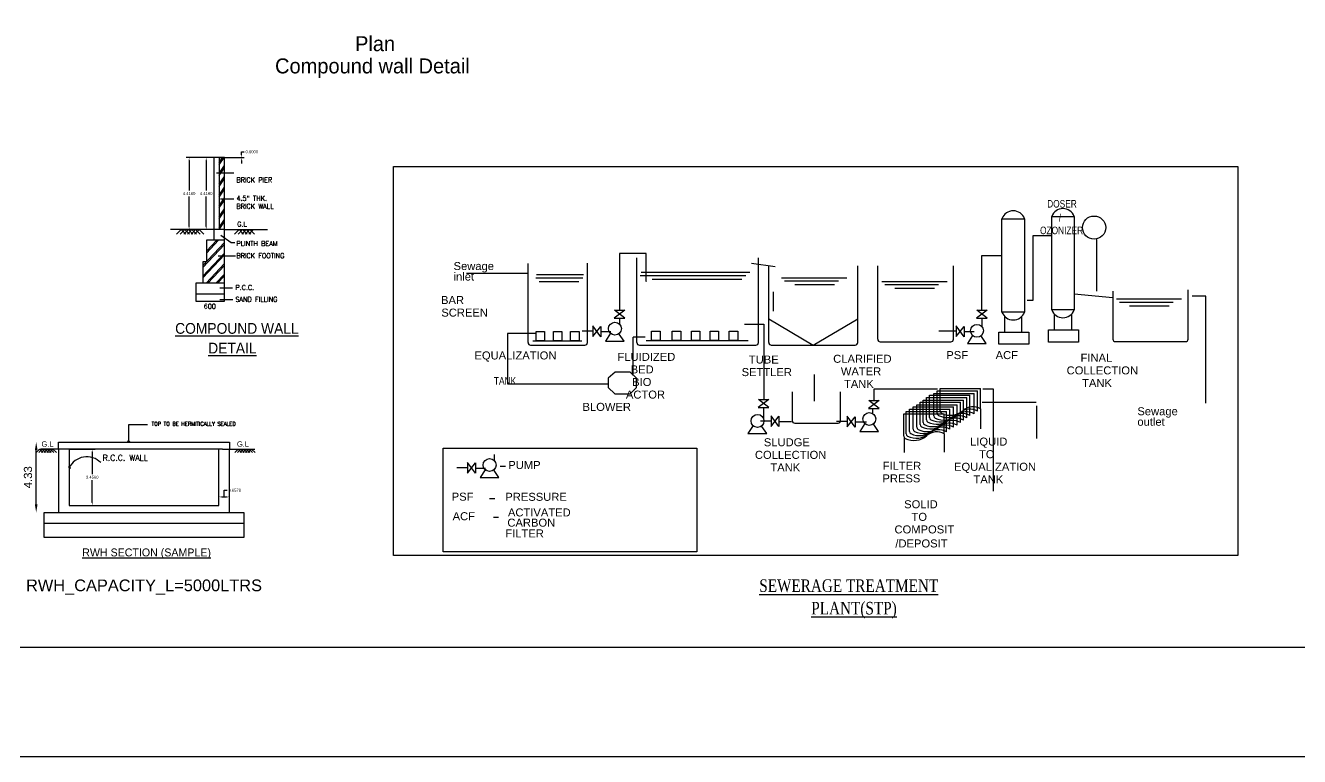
# Model space of a CAD drawing. Header units: metres. Extents: x 0 to 298, y 0 to 242.
# Drawn here: x 127.6 to 205.9, y 0 to 45 of the extents above; entities that cross this region are included whole.
import ezdxf

# ---------------------------------------------------------------- set-up
doc = ezdxf.new("R2010")
doc.units = ezdxf.units.M
doc.layers.add('RWH', color=130, linetype='Continuous')
doc.styles.add('AR', font='arial.ttf')
doc.styles.add('ROMANTIC', font='romantic.ttf', dxfattribs={"width": 0.8})
doc.styles.get("Standard").update_dxf_attribs({"font": 'arial.ttf', "height": 0.5})
doc.styles.add('style1', font='BKANT.TTF', dxfattribs={"height": 1})
doc.styles.add('T', font='ROMI____.pfb', dxfattribs={"width": 1.2, "height": 24})
doc.styles.add('T1', font='ROMANS.shx', dxfattribs={"width": 0.96, "height": 4})
doc.styles.add('UATEXT', font='GOTHIC.TTF')
doc.dimstyles.new('ISO-25', dxfattribs={"dimtxt": 2.5, "dimasz": 2.5, "dimexe": 1.25, "dimexo": 0.625, "dimtad": 1, "dimtxsty": 'Standard', "dimcen": 2.5, "dimadec": 0, "dimazin": 0, "dimtfac": 1, "dimtmove": 0, "dimatfit": 3, "dimfxl": 0, "dimarcsym": 0})
doc.dimstyles.get("Standard").update_dxf_attribs({"dimtxt": 0.18, "dimasz": 0.18, "dimexe": 0.18, "dimexo": 0.0625, "dimgap": 0.09, "dimtad": 0, "dimtih": 1, "dimtoh": 1, "dimdec": 4, "dimzin": 0, "dimdsep": 46, "dimtxsty": 'Standard', "dimcen": 0.09, "dimadec": 0, "dimazin": 0, "dimtfac": 1, "dimtdec": 4, "dimtofl": 0, "dimtmove": 0, "dimatfit": 3, "dimfxl": 0, "dimtolj": 1, "dimtzin": 0, "dimarcsym": 0})

# ---------------------------------------------------------------- blocks, each defined once
blk = doc.blocks.new('*D17')
at = {"color": 0, "lineweight": -2}
for p, q in [((139.465, 15.506), (139.465, 16.143)), ((139.645, 15.963), (139.942, 15.963)), ((139.794, 15.963), (139.794, 16.372)), ((139.794, 16.372), (139.974, 16.372)), ((140.122, 15.506), (140.122, 16.143))]:
    blk.add_line(p, q, dxfattribs=at)
at = {"color": 0}
for points in [[(139.645, 15.993), (139.645, 15.933), (139.465, 15.963)], [(139.942, 15.993), (139.942, 15.933), (140.122, 15.963)]]:
    blk.add_solid(points, dxfattribs=at)
at = {"layer": 'DEFPOINTS', "color": 0}
for p in [(140.122, 15.963), (139.465, 15.443), (140.122, 15.443)]:
    blk.add_point(p, dxfattribs=at)
at = {"color": 0, "insert": (140.437, 16.372), "char_height": 0.18, "attachment_point": 5}
blk.add_mtext('\\A1;0.6578', dxfattribs=at)
blk = doc.blocks.new('*D18')
at = {"layer": 'DEFPOINTS', "color": 0}
for p in [(130.259, 18.899), (131.677, 18.899), (130.259, 15.443)]:
    blk.add_point(p, dxfattribs=at)
at = {"layer": 'RWH', "color": 0, "lineweight": -2}
for p, q in [((130.322, 18.899), (131.857, 18.899)), ((131.677, 18.719), (131.677, 17.353)), ((131.677, 15.623), (131.677, 16.989)), ((130.322, 15.443), (131.857, 15.443))]:
    blk.add_line(p, q, dxfattribs=at)
at = {"layer": 'RWH', "color": 0}
for points in [[(131.647, 18.719), (131.707, 18.719), (131.677, 18.899)], [(131.647, 15.623), (131.707, 15.623), (131.677, 15.443)]]:
    blk.add_solid(points, dxfattribs=at)
at = {"layer": 'RWH', "color": 0, "insert": (131.677, 17.171), "char_height": 0.18, "attachment_point": 5}
blk.add_mtext('\\A1;3.4560', dxfattribs=at)
blk = doc.blocks.new('*D19')
at = {"color": 0, "lineweight": -2}
for p, q in [((139.415, 36.824), (138.504, 36.824)), ((138.684, 36.644), (138.684, 34.798)), ((138.684, 32.588), (138.684, 34.434)), ((139.415, 32.408), (138.504, 32.408))]:
    blk.add_line(p, q, dxfattribs=at)
at = {"color": 0}
for points in [[(138.654, 36.644), (138.714, 36.644), (138.684, 36.824)], [(138.654, 32.588), (138.714, 32.588), (138.684, 32.408)]]:
    blk.add_solid(points, dxfattribs=at)
at = {"layer": 'DEFPOINTS', "color": 0}
for p in [(138.684, 36.824), (139.477, 36.824), (139.477, 32.408)]:
    blk.add_point(p, dxfattribs=at)
at = {"color": 0, "insert": (138.684, 34.616), "char_height": 0.18, "attachment_point": 5}
blk.add_mtext('\\A1;4.4160', dxfattribs=at)
blk = doc.blocks.new('*D20')
at = {"color": 0, "lineweight": -2}
for p, q in [((139.415, 36.824), (137.454, 36.824)), ((137.634, 36.644), (137.634, 34.798)), ((137.634, 32.588), (137.634, 34.434)), ((139.415, 32.408), (137.454, 32.408))]:
    blk.add_line(p, q, dxfattribs=at)
at = {"color": 0}
for points in [[(137.604, 36.644), (137.664, 36.644), (137.634, 36.824)], [(137.604, 32.588), (137.664, 32.588), (137.634, 32.408)]]:
    blk.add_solid(points, dxfattribs=at)
at = {"layer": 'DEFPOINTS', "color": 0}
for p in [(139.477, 36.824), (137.634, 32.408), (139.477, 32.408)]:
    blk.add_point(p, dxfattribs=at)
at = {"color": 0, "insert": (137.634, 34.616), "char_height": 0.18, "attachment_point": 5}
blk.add_mtext('\\A1;4.4160', dxfattribs=at)
blk = doc.blocks.new('*D21')
at = {"color": 0, "lineweight": -2}
for p, q in [((139.54, 36.824), (141.026, 36.824)), ((139.54, 36.824), (141.026, 36.824)), ((140.846, 37.004), (140.846, 37.184)), ((140.846, 37.184), (141.026, 37.184)), ((140.846, 36.644), (140.846, 36.464))]:
    blk.add_line(p, q, dxfattribs=at)
at = {"color": 0}
for points in [[(140.816, 37.004), (140.876, 37.004), (140.846, 36.824)], [(140.816, 36.644), (140.876, 36.644), (140.846, 36.824)]]:
    blk.add_solid(points, dxfattribs=at)
at = {"layer": 'DEFPOINTS', "color": 0}
for p in [(139.477, 36.824), (139.477, 36.824), (140.846, 36.824)]:
    blk.add_point(p, dxfattribs=at)
at = {"color": 0, "insert": (141.489, 37.184), "char_height": 0.18, "attachment_point": 5}
blk.add_mtext('\\A1;0.0000', dxfattribs=at)
blk = doc.blocks.new('*D153')
at = {"color": 0, "lineweight": -2}
blk.add_line((128.235, 15.505), (128.235, 18.838), dxfattribs=at)
at = {"color": 0}
for points in [[(128.151, 18.838), (128.318, 18.838), (128.235, 19.338)], [(128.151, 15.505), (128.318, 15.505), (128.235, 15.005)]]:
    blk.add_solid(points, dxfattribs=at)
at = {"layer": 'DEFPOINTS', "color": 0}
for p in [(128.235, 19.338), (129.602, 19.338), (129.602, 15.005)]:
    blk.add_point(p, dxfattribs=at)
at = {"color": 0, "insert": (127.729, 17.171), "char_height": 0.5, "attachment_point": 5, "rotation": 90}
blk.add_mtext('4.33', dxfattribs=at)

msp = doc.modelspace()

# ---------------------------------------------------------------- linework, layer by layer
for p, q in [((139.14609, 36.82421), (139.14609, 32.40821)), ((139.47729, 36.82421), (139.14609, 36.82421)), ((139.47729, 36.82421), (139.47729, 32.40821)), ((139.47729, 36.38261), (139.78156, 36.82421)), ((139.80849, 36.82421), (139.47729, 36.82421)), ((139.47729, 36.51233), (139.69218, 36.82421)), ((139.80849, 32.40821), (139.80849, 36.82421)), ((139.47729, 35.84993), (139.80849, 36.33061)), ((139.47729, 35.72021), (139.80849, 36.20089)), ((150.20506, 36.27122), (202.10205, 36.27122)), ((150.20506, 12.3578), (150.20506, 36.27122)), ((202.10205, 36.27122), (202.10205, 12.3578)), ((139.3183, 35.89763), (140.38524, 35.89763)), ((139.47729, 35.18753), (139.80849, 35.66821)), ((139.47729, 35.05781), (139.80849, 35.53849)), ((139.47729, 34.52513), (139.80849, 35.00581)), ((139.47729, 34.39541), (139.80849, 34.87609)), ((139.47729, 33.86273), (139.80849, 34.34341)), ((139.47729, 33.73301), (139.80849, 34.21369)), ((139.47729, 33.20033), (139.80849, 33.68101)), ((139.57233, 34.28984), (140.38524, 34.28984)), ((139.47729, 33.07061), (139.80849, 33.55129)), ((139.47729, 32.53793), (139.80849, 33.01861)), ((187.59783, 33.07014), (188.98655, 33.07014)), ((187.59783, 27.32952), (187.59783, 33.07014)), ((188.98655, 33.07014), (188.98655, 27.32952)), ((190.65546, 33.20273), (192.04418, 33.20273)), ((190.65546, 27.4621), (190.65546, 33.20273)), ((192.04418, 33.20273), (192.04418, 27.4621)), ((139.14609, 32.40821), (136.49649, 32.40821)), ((136.86766, 32.11381), (137.1475, 32.40821)), ((137.08846, 32.11381), (137.3683, 32.40821)), ((137.42735, 32.11381), (137.1475, 32.40821)), ((137.30926, 32.11381), (137.5891, 32.40821)), ((137.64815, 32.11381), (137.3683, 32.40821)), ((137.53006, 32.11381), (137.8099, 32.40821)), ((137.86895, 32.11381), (137.5891, 32.40821)), ((137.75086, 32.11381), (138.0307, 32.40821)), ((138.08975, 32.11381), (137.8099, 32.40821)), ((137.97166, 32.11381), (138.2515, 32.40821)), ((138.31055, 32.11381), (138.0307, 32.40821)), ((138.53135, 32.11381), (138.2515, 32.40821)), ((139.80849, 32.40821), (139.14609, 32.40821)), ((139.14609, 32.40821), (139.14609, 31.74581)), ((139.47729, 32.40821), (139.80849, 32.88889)), ((139.80849, 31.74581), (139.80849, 32.40821)), ((139.80849, 32.40821), (142.45809, 32.40821)), ((140.42324, 32.11381), (140.70308, 32.40821)), ((140.64404, 32.11381), (140.92388, 32.40821)), ((140.98293, 32.11381), (140.70308, 32.40821)), ((140.86484, 32.11381), (141.14468, 32.40821)), ((141.20373, 32.11381), (140.92388, 32.40821)), ((141.08564, 32.11381), (141.36548, 32.40821)), ((141.42453, 32.11381), (141.14468, 32.40821)), ((141.30644, 32.11381), (141.58628, 32.40821)), ((141.64533, 32.11381), (141.36548, 32.40821)), ((138.48369, 30.18472), (139.80849, 31.59846)), ((138.48369, 30.07709), (139.80849, 31.49083)), ((139.80849, 31.74581), (138.70449, 31.74581)), ((138.70449, 31.74581), (138.70449, 30.42101)), ((138.70449, 30.95853), (139.44224, 31.74581)), ((138.70449, 31.06617), (139.34137, 31.74581)), ((139.58478, 32.0492), (140.2145, 31.61521)), ((139.80849, 30.42101), (139.80849, 31.74581)), ((140.2145, 31.61521), (140.45336, 31.61521)), ((189.50369, 32.02584), (189.50369, 28.04277)), ((190.65158, 32.02584), (189.50369, 32.02584)), ((193.42754, 28.60601), (193.42754, 31.80026)), ((138.48369, 29.5389), (139.80849, 30.95264)), ((138.48369, 29.43127), (139.80849, 30.84501)), ((139.41107, 30.79062), (140.47507, 30.79062)), ((164.08148, 30.9395), (164.08148, 27.43595)), ((165.73311, 30.9395), (164.08148, 30.9395)), ((165.16038, 25.45208), (165.16038, 30.66258)), ((165.73311, 29.21866), (165.73311, 30.9395)), ((172.62912, 25.45208), (172.62912, 30.66258)), ((186.34719, 30.78927), (186.34719, 27.44242)), ((187.59395, 30.78927), (186.34719, 30.78927)), ((138.70449, 30.42101), (138.48369, 30.42101)), ((138.48369, 30.42101), (138.48369, 29.09621)), ((138.67404, 29.09621), (139.80849, 30.30682)), ((138.7749, 29.09621), (139.80849, 30.19919)), ((139.80849, 29.09621), (139.80849, 30.42101)), ((158.46622, 25.45208), (158.46622, 30.31025)), ((162.11759, 25.45208), (162.11759, 30.34066)), ((165.42469, 29.77613), (172.1033, 29.77613)), ((173.66516, 30.11419), (172.19643, 30.32274)), ((173.26706, 25.45208), (173.26706, 30.18386)), ((178.73411, 25.45208), (178.73411, 30.16391)), ((179.96458, 25.65596), (179.96458, 30.17531)), ((184.6204, 25.65596), (184.6204, 30.163)), ((139.80849, 29.09621), (138.04209, 29.09621)), ((138.04209, 29.09621), (138.04209, 27.99221)), ((139.27923, 29.09621), (139.80849, 29.661)), ((139.38009, 29.09621), (139.80849, 29.55336)), ((139.80849, 27.99221), (139.80849, 29.09621)), ((158.46235, 29.70572), (154.67737, 29.70572)), ((158.95315, 29.43506), (161.83106, 29.43506)), ((158.99246, 29.63177), (161.88348, 29.63177)), ((159.14833, 29.21379), (161.58496, 29.21379)), ((165.36853, 29.57943), (171.85626, 29.57943)), ((165.73311, 29.21827), (165.73301, 29.21866)), ((165.73321, 29.21866), (165.73311, 29.21827)), ((165.73311, 29.21827), (165.73311, 29.21866)), ((166.09041, 29.35815), (171.59998, 29.35815)), ((174.04716, 29.44188), (178.05896, 29.44188)), ((174.23178, 29.24517), (177.5421, 29.24517)), ((174.85937, 29.0239), (177.29599, 29.0239)), ((180.21059, 29.21639), (184.22239, 29.21639)), ((180.39522, 29.01969), (183.70553, 29.01969)), ((139.80849, 28.43381), (138.04209, 28.43381)), ((139.51964, 28.81594), (140.30135, 28.81594)), ((173.56466, 27.3938), (173.56466, 28.56418)), ((181.0228, 28.79841), (183.45943, 28.79841)), ((194.41188, 28.20481), (192.04418, 28.43518)), ((194.41574, 28.61895), (194.41574, 25.66593)), ((199.04718, 25.66593), (199.04718, 28.69722)), ((200.12786, 28.29866), (199.28227, 28.29866)), ((200.12786, 21.71963), (200.12786, 28.29866)), ((138.04209, 27.99221), (139.80849, 27.99221)), ((139.51964, 28.09985), (140.32307, 28.09985)), ((164.42258, 27.43595), (163.75718, 26.9534)), ((163.78183, 27.43595), (164.42258, 27.43595)), ((164.41273, 26.9534), (163.78183, 27.43595)), ((186.69286, 27.43595), (186.02747, 26.9534)), ((186.05211, 27.43595), (186.69286, 27.43595)), ((186.68301, 26.9534), (186.05211, 27.43595)), ((189.50369, 28.04277), (189.14578, 28.04277)), ((189.50369, 28.04277), (189.14578, 28.04277)), ((192.04418, 27.4621), (190.65546, 27.4621)), ((194.63232, 28.13409), (198.64411, 28.13409)), ((194.81694, 27.93738), (198.12726, 27.93738)), ((195.44452, 27.71611), (197.88115, 27.71611)), ((163.75718, 26.9534), (164.41273, 26.9534)), ((164.08495, 26.9534), (164.08148, 26.59671)), ((173.26706, 26.91066), (176.00059, 25.29737)), ((176.00059, 25.29737), (178.73411, 26.91565)), ((186.02747, 26.9534), (186.68301, 26.9534)), ((186.35524, 26.9534), (186.35524, 26.4445)), ((188.98655, 27.32952), (187.59783, 27.32952)), ((187.77877, 26.09628), (187.77877, 27.05179)), ((188.82714, 26.09628), (188.82714, 27.06706)), ((190.8364, 26.22886), (190.8364, 27.18437)), ((191.88477, 26.22886), (191.88477, 27.19964)), ((157.21334, 26.01416), (157.21334, 22.91232)), ((158.95567, 26.01416), (157.21334, 26.01416)), ((158.95955, 26.14068), (159.48355, 26.14068)), ((158.95955, 25.55953), (158.95955, 26.14068)), ((159.48355, 26.14068), (159.48355, 25.55953)), ((160.02328, 26.14068), (160.54728, 26.14068)), ((160.02328, 25.55953), (160.02328, 26.14068)), ((160.54728, 26.14068), (160.54728, 25.55953)), ((161.07646, 26.14068), (161.60045, 26.14068)), ((161.07646, 25.55953), (161.07646, 26.14068)), ((161.60045, 26.14068), (161.60045, 25.55953)), ((162.45119, 26.14631), (161.7862, 26.14631)), ((162.93375, 25.80869), (162.45119, 26.47409)), ((162.45119, 26.47409), (162.45119, 25.81854)), ((162.45119, 25.81854), (162.93375, 26.44944)), ((162.93375, 26.44944), (162.93375, 25.80869)), ((162.93375, 26.12907), (163.56182, 26.12907)), ((163.5352, 26.02318), (163.21986, 25.53746)), ((163.60142, 25.97288), (163.5352, 26.02318)), ((164.07843, 25.97019), (164.05321, 26.00185)), ((164.37789, 25.53746), (164.07843, 25.97019)), ((166.06431, 26.16178), (166.59317, 26.16178)), ((166.06431, 25.57409), (166.06431, 26.16178)), ((166.59317, 26.16178), (166.59317, 25.57409)), ((167.33498, 26.16178), (167.86384, 26.16178)), ((167.33498, 25.57409), (167.33498, 26.16178)), ((167.86384, 26.16178), (167.86384, 25.57409)), ((168.50556, 26.16178), (169.03442, 26.16178)), ((168.50556, 25.57409), (168.50556, 26.16178)), ((169.03442, 26.16178), (169.03442, 25.57409)), ((169.65561, 26.16178), (170.18446, 26.16178)), ((169.65561, 25.57409), (169.65561, 26.16178)), ((170.18446, 26.16178), (170.18446, 25.57409)), ((170.83571, 26.16178), (171.36457, 26.16178)), ((170.83571, 25.57409), (170.83571, 26.16178)), ((171.36457, 26.16178), (171.36457, 25.57409)), ((171.76504, 26.58239), (172.95822, 26.58239)), ((172.95822, 26.58239), (172.95822, 21.94636)), ((184.78613, 26.14631), (183.71856, 26.14631)), ((185.26869, 25.80869), (184.78613, 26.47409)), ((184.78613, 26.47409), (184.78613, 25.81854)), ((184.78613, 25.81854), (185.26869, 26.44944)), ((185.26869, 26.44944), (185.26869, 25.80869)), ((185.26869, 26.12907), (185.89928, 26.12907)), ((185.79158, 25.88882), (185.47625, 25.40311)), ((185.8578, 25.83852), (185.79158, 25.88882)), ((186.33482, 25.83583), (186.3096, 25.86749)), ((187.39766, 26.09628), (189.2433, 26.09628)), ((187.39766, 25.34964), (187.39766, 26.09628)), ((189.2433, 26.09628), (189.2433, 25.34964)), ((190.45529, 26.22886), (192.30093, 26.22886)), ((190.45529, 25.48222), (190.45529, 26.22886)), ((192.30093, 26.22886), (192.30093, 25.48222)), ((158.62093, 25.29737), (161.96288, 25.29737)), ((158.76363, 25.55953), (161.77028, 25.55953)), ((159.48355, 25.55953), (158.95955, 25.55953)), ((160.54728, 25.55953), (160.02328, 25.55953)), ((161.60045, 25.55953), (161.07646, 25.55953)), ((163.21986, 25.53746), (164.37789, 25.53746)), ((164.92585, 23.41941), (164.92585, 25.7901)), ((165.67331, 25.7901), (164.92585, 25.7901)), ((165.31509, 25.29737), (172.47441, 25.29737)), ((165.71985, 25.57409), (171.98898, 25.57409)), ((166.59317, 25.57409), (166.06431, 25.57409)), ((167.86384, 25.57409), (167.33498, 25.57409)), ((169.03442, 25.57409), (168.50556, 25.57409)), ((170.18446, 25.57409), (169.65561, 25.57409)), ((171.36457, 25.57409), (170.83571, 25.57409)), ((173.42178, 25.29737), (178.5794, 25.29737)), ((180.11929, 25.50125), (184.46569, 25.50125)), ((185.47625, 25.40311), (186.63428, 25.40311)), ((186.63428, 25.40311), (186.33482, 25.83583)), ((189.2433, 25.34964), (187.39766, 25.34964)), ((192.30093, 25.48222), (190.45529, 25.48222)), ((194.57045, 25.51122), (198.89247, 25.51122)), ((163.81754, 23.63156), (163.3968, 23.2655)), ((164.74715, 23.63156), (163.81754, 23.63156)), ((165.13395, 23.27227), (164.74715, 23.63156)), ((157.21334, 22.91232), (163.36917, 22.91232)), ((163.3968, 23.2655), (163.3968, 22.69606)), ((165.13395, 22.69606), (165.13395, 23.27227)), ((176.06659, 21.85149), (176.06659, 23.48201)), ((163.3968, 22.69606), (163.80396, 22.30289)), ((163.80396, 22.30289), (164.74038, 22.30289)), ((164.74038, 22.30289), (165.13395, 22.69606)), ((173.2786, 21.94636), (172.6132, 21.4638)), ((172.63785, 21.94636), (173.2786, 21.94636)), ((173.26875, 21.4638), (172.63785, 21.94636)), ((174.70378, 22.42911), (174.70378, 20.65656)), ((177.68331, 20.65656), (177.68331, 22.42911)), ((179.7407, 21.88123), (179.7407, 22.6113)), ((183.64639, 22.59185), (179.7407, 22.59185)), ((182.96003, 20.69587), (182.96003, 22.06944)), ((182.96003, 22.06944), (185.44176, 22.06944)), ((183.15035, 20.84149), (183.15035, 22.21506)), ((183.15035, 22.21506), (185.63208, 22.21506)), ((183.41037, 20.94633), (183.41037, 22.31989)), ((183.41037, 22.31989), (185.89209, 22.31989)), ((183.6224, 21.10315), (183.6224, 22.47672)), ((183.6224, 22.47672), (186.10412, 22.47672)), ((183.80179, 21.24571), (183.80179, 22.61928)), ((183.80179, 22.61928), (186.28351, 22.61928)), ((185.44176, 20.82806), (185.44176, 22.06944)), ((185.63208, 20.97367), (185.63208, 22.21506)), ((185.89209, 21.07851), (185.89209, 22.31989)), ((186.10412, 21.23533), (186.10412, 22.47672)), ((186.28351, 21.37789), (186.28351, 22.61928)), ((187.07677, 22.58406), (186.41418, 22.58406)), ((187.07677, 16.31053), (187.07677, 22.58406)), ((172.6132, 21.4638), (173.26875, 21.4638)), ((172.94097, 21.4638), (172.93976, 20.7888)), ((180.06107, 21.88123), (179.39568, 21.39867)), ((179.39568, 21.39867), (180.05122, 21.39867)), ((179.42032, 21.88123), (180.06107, 21.88123)), ((180.05122, 21.39867), (179.42032, 21.88123)), ((179.6465, 21.39867), (179.6422, 21.10041)), ((181.71453, 19.83778), (181.71453, 21.21134)), ((181.71453, 21.21134), (184.19625, 21.21134)), ((181.91708, 19.99194), (181.91708, 21.36551)), ((181.91708, 21.36551), (184.3988, 21.36551)), ((182.13895, 20.12044), (182.13895, 21.49401)), ((182.13895, 21.49401), (184.62068, 21.49401)), ((182.36405, 20.24252), (182.36405, 21.61609)), ((182.36405, 21.61609), (184.84577, 21.61609)), ((182.5666, 20.40955), (182.5666, 21.78311)), ((182.5666, 21.78311), (185.04832, 21.78311)), ((182.75151, 20.54822), (182.75151, 21.92179)), ((182.75151, 21.92179), (185.23323, 21.92179)), ((184.19625, 19.96996), (184.19625, 21.21134)), ((184.3988, 20.12413), (184.3988, 21.36551)), ((184.62068, 20.25262), (184.62068, 21.49401)), ((184.84577, 20.3747), (184.84577, 21.61609)), ((185.04832, 20.54173), (185.04832, 21.78311)), ((185.23323, 20.68041), (185.23323, 21.92179)), ((186.28351, 21.37789), (186.28351, 20.14468)), ((189.70741, 21.76055), (186.38052, 21.76055)), ((189.74513, 19.54908), (189.74513, 21.56384)), ((133.92457, 20.42262), (135.08326, 20.42262)), ((133.92457, 19.33152), (133.92457, 20.42262)), ((173.41098, 20.62546), (172.75175, 20.62546)), ((173.89354, 20.28783), (173.41098, 20.95323)), ((173.41098, 20.95323), (173.41098, 20.29768)), ((173.41098, 20.29768), (173.89354, 20.92858)), ((173.89354, 20.92858), (173.89354, 20.28783)), ((173.89354, 20.60821), (174.66699, 20.60821)), ((174.85849, 20.50185), (177.5286, 20.50185)), ((178.08969, 20.59159), (177.42689, 20.59159)), ((178.57225, 20.25397), (178.08969, 20.91936)), ((178.08969, 20.91936), (178.08969, 20.26382)), ((178.08969, 20.26382), (178.57225, 20.89472)), ((178.57225, 20.89472), (178.57225, 20.25397)), ((178.57225, 20.57434), (179.28201, 20.57434)), ((179.17369, 20.46846), (178.85836, 19.98274)), ((179.23991, 20.41816), (179.17369, 20.46846)), ((179.71692, 20.41546), (179.69171, 20.44713)), ((180.01638, 19.98274), (179.71692, 20.41546)), ((181.57178, 19.70086), (181.57178, 21.07442)), ((181.57178, 21.07442), (184.0535, 21.07442)), ((184.0535, 19.83304), (184.0535, 21.07442)), ((172.3028, 20.34813), (171.98747, 19.86242)), ((171.98747, 19.86242), (173.14549, 19.86242)), ((172.36902, 20.29783), (172.3028, 20.34813)), ((172.84603, 20.29514), (172.82082, 20.3268)), ((173.14549, 19.86242), (172.84603, 20.29514)), ((178.85836, 19.98274), (180.01638, 19.98274)), ((181.59506, 19.61924), (181.59506, 18.70313)), ((184.0535, 19.83304), (184.0535, 18.71988)), ((129.60154, 18.89924), (129.60154, 19.33779)), ((129.60154, 19.33779), (139.46461, 19.33779)), ((129.60154, 18.89924), (129.60154, 15.44324)), ((139.68389, 18.89924), (130.04009, 18.89924)), ((130.25936, 18.89924), (130.25936, 15.44324)), ((133.92457, 19.33152), (133.85189, 19.4042)), ((133.92457, 19.33152), (133.99725, 19.4042)), ((139.46461, 19.33779), (140.12243, 19.33779)), ((139.46461, 15.44324), (139.46461, 18.89924)), ((140.12243, 19.33779), (140.12243, 18.89924)), ((140.12243, 15.0047), (140.12243, 18.89924)), ((153.25448, 18.96828), (168.85138, 18.96828)), ((153.25448, 12.58677), (153.25448, 18.96828)), ((168.85138, 18.96828), (168.85138, 12.58677)), ((155.23076, 17.41912), (154.74821, 18.08451)), ((154.74821, 18.08451), (154.74821, 17.42897)), ((154.74821, 17.42897), (155.23076, 18.05987)), ((155.23076, 18.05987), (155.23076, 17.41912)), ((156.38197, 18.56382), (156.37849, 18.20713)), ((130.25796, 17.75566), (130.25544, 17.85842)), ((130.25796, 17.75566), (130.36071, 17.75818)), ((154.74821, 17.75674), (154.08321, 17.75674)), ((155.23076, 17.73949), (155.85883, 17.73949)), ((155.83221, 17.6336), (155.51688, 17.14789)), ((155.89843, 17.58331), (155.83221, 17.6336)), ((156.37544, 17.58061), (156.35023, 17.61228)), ((156.6749, 17.14789), (156.37544, 17.58061)), ((156.75642, 17.85463), (157.0739, 17.85463)), ((155.51688, 17.14789), (156.6749, 17.14789)), ((156.1017, 15.86478), (156.41918, 15.86478)), ((128.72445, 13.46979), (128.72445, 15.0047)), ((128.72445, 15.0047), (129.60154, 15.0047)), ((129.60154, 15.44324), (129.60154, 15.0047)), ((129.60154, 15.0047), (140.12243, 15.0047)), ((130.25936, 15.44324), (139.46461, 15.44324)), ((140.12243, 15.0047), (140.99952, 15.0047)), ((140.99952, 15.0047), (140.99952, 13.46979)), ((128.72445, 14.34688), (140.99952, 14.34688)), ((156.33735, 14.7172), (156.65483, 14.7172)), ((140.99952, 13.46979), (128.72445, 13.46979)), ((168.85138, 12.58677), (153.25448, 12.58677)), ((202.10205, 12.3578), (150.20506, 12.3578))]:
    msp.add_line(p, q)
at = {"color": 12}
for p, q in [((128.23464, 18.68404), (128.44307, 18.90331)), ((128.39909, 18.68404), (128.60752, 18.90331)), ((128.6515, 18.68404), (128.44307, 18.90331)), ((128.56355, 18.68404), (128.77198, 18.90331)), ((128.81596, 18.68404), (128.60752, 18.90331)), ((128.728, 18.68404), (128.93643, 18.90331)), ((128.98041, 18.68404), (128.77198, 18.90331)), ((128.89246, 18.68404), (129.10089, 18.90331)), ((129.05691, 18.68404), (129.26534, 18.90331)), ((129.30932, 18.68404), (129.10089, 18.90331)), ((140.44664, 18.68404), (140.65507, 18.90331)), ((140.61109, 18.68404), (140.81953, 18.90331)), ((140.8635, 18.68404), (140.65507, 18.90331)), ((140.77555, 18.68404), (140.98398, 18.90331)), ((141.02796, 18.68404), (140.81953, 18.90331)), ((140.94, 18.68404), (141.14843, 18.90331)), ((141.19241, 18.68404), (140.98398, 18.90331)), ((141.10446, 18.68404), (141.31289, 18.90331)), ((141.35687, 18.68404), (141.14843, 18.90331)), ((141.26891, 18.68404), (141.47734, 18.90331)), ((141.52132, 18.68404), (141.31289, 18.90331)), ((141.68578, 18.68404), (141.47734, 18.90331))]:
    msp.add_line(p, q, dxfattribs=at)
at = {"color": 7}
for p, q in [((130.04009, 18.89924), (128.49255, 18.89924)), ((139.68389, 18.89924), (141.67863, 18.89924))]:
    msp.add_line(p, q, dxfattribs=at)
at = {"color": 1}
for p, q in [((129.14486, 18.68404), (128.93643, 18.90331)), ((129.47377, 18.68404), (129.26534, 18.90331))]:
    msp.add_line(p, q, dxfattribs=at)
at = {"color": 4, "ltscale": 25}
msp.add_lwpolyline([(0, 0), (297.63255, 0), (297.63255, 241.96779), (0, 241.96779)], close=True, dxfattribs=at)
at = {"color": 1, "ltscale": 25}
msp.add_lwpolyline([(10.27602, 6.72489), (247.924, 6.72489), (247.924, 166.06417), (10.27602, 166.06417)], close=True, dxfattribs=at)
msp.add_arc((131.34322, 17.2192), 1.21061, 44.8364533, 153.6958183)
for centre, major_axis, start_param, end_param in [((191.34982, 32.94816), (0.52295, 0.52295), 5.84919508, 8.28797186), ((188.29219, 32.81557), (0.52295, 0.52295), 5.84919508, 8.28797186), ((193.26397, 32.52394), (-0.50316, 0.50316), 3.92699082, 10.21017612), ((191.34982, 27.71667), (-0.52295, 0.52295), 1.1368061, 3.57558288), ((163.80652, 26.31167), (-0.28004, 0.28004), 3.92699082, 10.21017612), ((188.29219, 27.58409), (-0.52295, 0.52295), 1.1368061, 3.57558288), ((186.06291, 26.17731), (-0.28004, 0.28004), 3.92699082, 10.21017612), ((158.62093, 25.45208), (0.1094, 0.1094), 2.35619449, 3.92699082), ((161.96288, 25.45208), (-0.1094, 0.1094), 2.35619449, 3.92699082), ((165.31509, 25.45208), (0.1094, 0.1094), 2.35619449, 3.92699082), ((172.47441, 25.45208), (-0.1094, 0.1094), 2.35619449, 3.92699082), ((173.42178, 25.45208), (0.1094, 0.1094), 2.35619449, 3.92699082), ((178.5794, 25.45208), (0.1094, 0.1094), 3.92699082, 5.49778714), ((180.11929, 25.65596), (0.1094, 0.1094), 2.35619449, 3.92699082), ((184.46569, 25.65596), (-0.1094, 0.1094), 2.35619449, 3.92699082), ((194.57045, 25.66593), (-0.1094, 0.1094), 0.78539816, 2.35619449), ((198.89247, 25.66593), (0.1094, 0.1094), 3.92699082, 5.49778714), ((179.44502, 20.75695), (0.28004, 0.28004), 5.49778714, 11.78097245), ((183.9565, 21.24571), (0.1094, 0.1094), 2.35619449, 3.4676415), ((184.41989, 22.18253), (0.84844, 0.84844), 3.4676415, 4.64202504), ((185.16441, 20.17066), (0.65709, 0.65709), 0.25802812, 1.50043239), ((185.42442, 20.27549), (0.65709, 0.65709), 0.25802812, 1.50043239), ((185.63645, 20.43232), (0.65709, 0.65709), 0.25802812, 1.50043239), ((185.81585, 20.57488), (-0.65709, 0.65709), -1.31276821, -0.07036394), ((172.57412, 20.63662), (-0.28004, 0.28004), 3.92699082, 10.21017612), ((174.85849, 20.65656), (-0.1094, 0.1094), 0.78539816, 2.35619449), ((177.5286, 20.65656), (0.1094, 0.1094), 3.92699082, 5.49778714), ((182.72131, 20.40955), (0.1094, 0.1094), 2.35619449, 3.4676415), ((183.1847, 21.34637), (-0.84844, 0.84844), 1.89684518, 3.07122871), ((182.90622, 20.54822), (0.1094, 0.1094), 2.35619449, 3.4676415), ((183.3696, 21.48504), (0.84844, 0.84844), 3.4676415, 4.64202504), ((183.11474, 20.69587), (-0.1094, 0.1094), 0.78539816, 1.89684518), ((183.57813, 21.63269), (-0.84844, 0.84844), 1.89684518, 3.07122871), ((183.30506, 20.84149), (0.1094, 0.1094), 2.35619449, 3.4676415), ((183.76845, 21.77831), (-0.84844, 0.84844), 1.89684518, 3.07122871), ((183.56508, 20.94633), (0.1094, 0.1094), 2.35619449, 3.4676415), ((184.02847, 21.88314), (-0.84844, 0.84844), 1.89684518, 3.07122871), ((184.15301, 19.44961), (0.65709, 0.65709), 0.25802812, 1.50043239), ((183.77711, 21.10315), (-0.1094, 0.1094), 0.78539816, 1.89684518), ((184.24049, 22.03997), (-0.84844, 0.84844), 1.89684518, 3.07122871), ((184.37811, 19.57169), (0.65709, 0.65709), 0.25802812, 1.50043239), ((184.58066, 19.73872), (0.65709, 0.65709), 0.25802812, 1.50043239), ((184.76556, 19.87739), (0.65709, 0.65709), 0.25802812, 1.50043239), ((184.97409, 20.02504), (0.65709, 0.65709), 0.25802812, 1.50043239), ((181.72649, 19.70086), (0.1094, 0.1094), 2.35619449, 3.4676415), ((182.18987, 20.63768), (0.84844, 0.84844), 3.4676415, 4.64202504), ((181.86924, 19.83778), (0.1094, 0.1094), 2.35619449, 3.4676415), ((182.33262, 20.7746), (0.84844, 0.84844), 3.4676415, 4.64202504), ((182.07179, 19.99194), (-0.1094, 0.1094), 0.78539816, 1.89684518), ((182.53517, 20.92876), (-0.84844, 0.84844), 1.89684518, 3.07122871), ((182.29366, 20.12044), (-0.1094, 0.1094), 0.78539816, 1.89684518), ((182.75705, 21.05726), (0.84844, 0.84844), 3.4676415, 4.64202504), ((182.51876, 20.24252), (0.1094, 0.1094), 2.35619449, 3.4676415), ((182.98215, 21.17934), (0.84844, 0.84844), 3.4676415, 4.64202504), ((183.58583, 19.03002), (0.65709, 0.65709), 0.25802812, 1.50043239), ((183.72858, 19.16694), (-0.65709, 0.65709), -1.31276821, -0.07036394), ((183.93113, 19.32111), (-0.65709, 0.65709), -1.31276821, -0.07036394), ((156.10354, 17.9221), (0.28004, 0.28004), 5.49778714, 11.78097245)]:
    msp.add_ellipse(centre, major_axis=major_axis, ratio=1, start_param=start_param, end_param=end_param)
for points in [[(190.65158, 32.02649), (190.65546, 32.02584), (190.65158, 32.0252)], [(187.59395, 30.78992), (187.59783, 30.78927), (187.59395, 30.78863)], [(173.66525, 30.11483), (173.66899, 30.11365), (173.66507, 30.11355)], [(158.46235, 29.70636), (158.46622, 29.70572), (158.46235, 29.70507)], [(193.42818, 28.60601), (193.42754, 28.60213), (193.42689, 28.60601)], [(194.41194, 28.20545), (194.41574, 28.20443), (194.41182, 28.20416)], [(173.5653, 27.3938), (173.56466, 27.38993), (173.56401, 27.3938)], [(158.95567, 26.0148), (158.95955, 26.01416), (158.95567, 26.01351)], [(171.76504, 26.58175), (171.76117, 26.58239), (171.76504, 26.58304)], [(165.67331, 25.79075), (165.67719, 25.7901), (165.67331, 25.78946)], [(183.64639, 22.5925), (183.65026, 22.59185), (183.64639, 22.59121)], [(176.06724, 21.85149), (176.06659, 21.84761), (176.06595, 21.85149)], [(189.70741, 21.7612), (189.71128, 21.76055), (189.70741, 21.75991)], [(200.1285, 21.71963), (200.12786, 21.71576), (200.12721, 21.71963)], [(189.74577, 19.54908), (189.74513, 19.5452), (189.74448, 19.54908)], [(187.07742, 16.31053), (187.07677, 16.30665), (187.07613, 16.31053)]]:
    msp.add_solid(points)
at = {"layer": 'DEFPOINTS', "color": 0, "linetype": 'ByBlock'}
for p in [(131.30029, 18.89924), (131.30029, 15.44324)]:
    msp.add_point(p, dxfattribs=at)

# ---------------------------------------------------------------- texts
at = {"lineweight": 0, "style": 'style1'}
for s, p in [('Plan', (147.83458, 43.37163)), ('Compound wall Detail', (142.91754, 42.0033))]:
    msp.add_text(s, height=0.92, dxfattribs=at).set_placement(p)
at = {"style": 'T1', "width": 0.96}
for s, p in [('BRICK PIER', (140.54449, 35.30524)), ('4.5" THK.', (140.54449, 34.17461)), ('BRICK WALL', (140.54449, 33.68604)), ('G.L', (140.58939, 32.58249)), ('PLINTH BEAM', (140.54449, 31.39138)), ('BRICK FOOTING', (140.54449, 30.64181)), ('P.C.C.', (140.47935, 28.6895)), ('SAND FILLING', (140.47935, 27.9582)), ('600', (138.53377, 27.53659))]:
    msp.add_text(s, height=0.30176, dxfattribs=at).set_placement(p)
at = {"width": 0.79}
for s, p in [('DOSER', (190.37886, 33.75371)), ('/', (191.09472, 32.89175)), ('OZONIZER', (189.94235, 32.1182)), ('TANK', (156.37037, 22.86838))]:
    msp.add_text(s, height=0.46413, dxfattribs=at).set_placement(p)
for s, height, style, p in [('Sewage', 0.492029, 'AR', (153.89004, 29.91237)), ('inlet', 0.492029, 'AR', (153.89004, 29.26775)), ('BAR', 0.492029, 'AR', (153.11956, 27.82275)), ('SCREEN', 0.492029, 'AR', (153.13702, 27.0492)), ('EQUALIZATION', 0.4920289, 'AR', (155.17435, 24.41548)), ('FLUIDIZED', 0.492029, 'AR', (163.96771, 24.32972)), ('TUBE', 0.492029, 'AR', (172.04187, 24.16468)), ('CLARIFIED', 0.492029, 'AR', (177.22579, 24.21029)), ('PSF', 0.492029, 'AR', (184.1809, 24.43731)), ('ACF', 0.492029, 'AR', (187.21006, 24.43731)), ('FINAL', 0.492029, 'AR', (192.43094, 24.27006)), ('BED', 0.492029, 'AR', (164.77961, 23.55617)), ('SETTLER', 0.492029, 'AR', (171.59663, 23.39113)), ('WATER', 0.492029, 'AR', (177.69721, 23.43674)), ('COLLECTION', 0.492029, 'AR', (191.57539, 23.49651)), ('BIO', 0.492029, 'AR', (164.86691, 22.78262)), ('TANK', 0.492029, 'AR', (177.88927, 22.66319)), ('TANK', 0.492029, 'AR', (192.52697, 22.72296)), ('ACTOR', 0.492029, 'AR', (164.48279, 22.00907)), ('BLOWER', 0.492029, 'AR', (161.81719, 21.25277)), ('Sewage', 0.492029, 'AR', (195.92443, 20.9836)), ('outlet', 0.492029, 'AR', (195.92443, 20.33897)), ('LIQUID', 0.492029, 'AR', (185.63955, 19.11812)), ('COLLECTION', 0.492029, 'AR', (172.41302, 18.30372)), ('SLUDGE', 0.492029, 'AR', (172.96302, 19.07727)), ('TO', 0.492029, 'AR', (186.18955, 18.34457)), ('PUMP', 0.492029, 'AR', (157.25325, 17.678)), ('TANK', 0.492029, 'AR', (173.3646, 17.53017)), ('FILTER', 0.492029, 'AR', (180.26913, 17.62981)), ('EQUALIZATION', 0.4920289, 'AR', (184.65305, 17.57102)), ('PRESS', 0.492029, 'AR', (180.25167, 16.85625)), ('TANK', 0.492029, 'AR', (185.84907, 16.79747)), ('PSF', 0.492029, 'AR', (153.7763, 15.73317)), ('PRESSURE', 0.492029, 'AR', (157.072, 15.72317)), ('SOLID', 0.492029, 'AR', (181.58785, 15.26505)), ('ACF', 0.492029, 'AR', (153.83293, 14.52951)), ('ACTIVATED', 0.492029, 'AR', (157.23266, 14.76215)), ('TO', 0.492029, 'AR', (182.04181, 14.4915)), ('CARBON', 0.492029, 'AR', (157.19774, 14.13278)), ('COMPOSIT', 0.492029, 'AR', (180.9942, 13.71795)), ('FILTER', 0.492029, 'AR', (157.072, 13.4732)), ('/DEPOSIT', 0.492029, 'AR', (181.04658, 12.85599)), ('%%URWH SECTION (SAMPLE)', 0.4884347, 'UATEXT', (131.06456, 12.30522))]:
    msp.add_text(s, height=height, dxfattribs=dict(style=style)).set_placement(p)
at = {"color": 5, "style": 'T', "width": 0.96}
for s, p in [('%%UCOMPOUND WALL%%U', (136.77513, 25.99371)), ('%%UDETAIL%%U', (138.80826, 24.78249))]:
    msp.add_text(s, height=0.661157, dxfattribs=at).set_placement(p)
at = {"color": 2, "style": 'T1', "width": 0.96}
for s, height, p in [('TOP TO BE HERMITICALLY SEALED', 0.2398295, (135.33096, 20.33259)), ('R.C.C. WALL', 0.3654545, (132.31857, 18.18464))]:
    msp.add_text(s, height=height, dxfattribs=at).set_placement(p)
at = {"color": 1, "style": 'T', "width": 0.96}
for p in [(128.56168, 19.0497), (140.57244, 19.0497)]:
    msp.add_text('G.L', height=0.328909, dxfattribs=at).set_placement(p)
at = {"color": 4, "style": 'ROMANTIC', "width": 0.8}
for s, p in [('%%USEWERAGE TREATMENT', (172.68098, 10.11956)), ('%%UPLANT(STP)', (175.87845, 8.73459))]:
    msp.add_text(s, height=0.7748285, dxfattribs=at).set_placement(p)
at = {"layer": 'RWH', "insert": (134.86199, 10.42037), "char_height": 0.72, "attachment_point": 5}
msp.add_mtext_dynamic_manual_height_columns('RWH_CAPACITY_L=5000LTRS', width=9.3695657, gutter_width=0.9, heights=[0], dxfattribs=at)

# ---------------------------------------------------------------- dimensions: what is measured, and where the dimension line sits
at = {"color": 2}
dim = msp.add_linear_dim(base=(137.63438, 32.40821), p1=(139.47729, 36.82421), p2=(139.47729, 32.40821), angle=90, dimstyle='Standard', override={"dimscale": 1}, dxfattribs=at)
dim.commit()
dim.dimension.update_dxf_attribs({"geometry": '*D20', "text_midpoint": (137.63438, 34.61621)})
at = {"color": 1}
dim = msp.add_linear_dim(base=(138.68382, 36.82421), p1=(139.47729, 32.40821), p2=(139.47729, 36.82421), angle=90, dimstyle='Standard', override={"dimscale": 1}, dxfattribs=at)
dim.commit()
dim.dimension.update_dxf_attribs({"geometry": '*D19', "text_midpoint": (138.68382, 34.61621)})
at = {"color": 3}
dim = msp.add_linear_dim(base=(140.8460801067, 36.8242058504), p1=(139.4772927721, 36.8242058504), p2=(139.4772927721, 36.8242058504), angle=90, dimstyle='Standard', override={"dimscale": 1}, dxfattribs=at)
dim.commit()
dim.dimension.update_dxf_attribs({"geometry": '*D21', "text_midpoint": (141.4894020712, 37.1842058504)})
dim = msp.add_linear_dim(base=(128.23464, 19.33779), p1=(129.60154, 15.0047), p2=(129.60154, 19.33779), angle=90, dimstyle='ISO-25', override={"dimtxt": 0.5, "dimasz": 0.5, "dimgap": 0.25, "dimdsep": 46, "dimse1": 1, "dimse2": 1, "dimfxl": 0.25, "dimfxlon": 1, "dimarcsym": 2})
dim.commit()
dim.dimension.update_dxf_attribs({"geometry": '*D153', "text_midpoint": (127.72918, 17.17124)})
dim = msp.add_linear_dim(base=(140.12243, 15.96312), p1=(139.46461, 15.44324), p2=(140.12243, 15.44324), dimstyle='Standard', override={"dimscale": 1, "dimtxt": 0.18, "dimtmove": 1, "dimfxl": 5})
dim.commit()
dim.dimension.update_dxf_attribs({"geometry": '*D17', "text_midpoint": (140.06352, 16.37193)})
at = {"layer": 'RWH'}
dim = msp.add_linear_dim(base=(131.67725, 18.89924), p1=(130.25936, 15.44324), p2=(130.25936, 18.89924), angle=90, dimstyle='Standard', override={"dimscale": 1}, dxfattribs=at)
dim.commit()
dim.dimension.update_dxf_attribs({"geometry": '*D18', "text_midpoint": (131.67725, 17.17124)})

doc.saveas('drawing.dxf')
